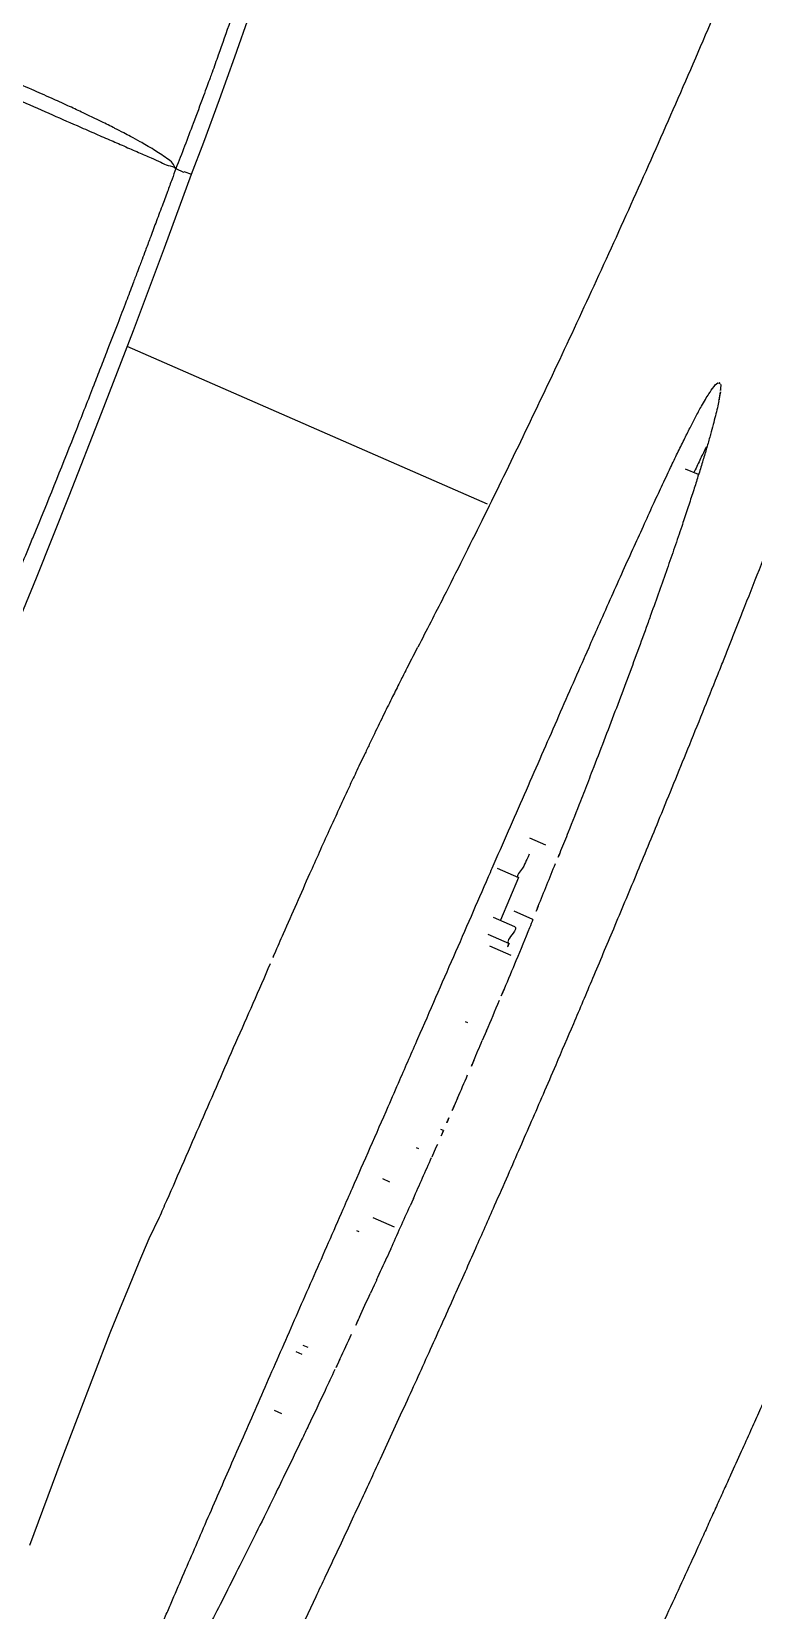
# Model space of a CAD drawing. Header units: millimetres. Extents: x 1145859089 to 1147511753, y -1047484727 to -1047247487.
# Drawn here: x 1146004935 to 1146004981.5, y -1047431048.4 to -1047430946.6 of the extents above; entities that cross this region are included whole.
import ezdxf
from ezdxf.xclip import XClip

# ---------------------------------------------------------------- set-up
doc = ezdxf.new("R2010")
doc.units = ezdxf.units.MM
doc.header["$LTSCALE"] = 100
doc.header["$MEASUREMENT"] = 0
doc.header["$XCLIPFRAME"] = 2
doc.layers.get('0').update_dxf_attribs({"linetype": 'CONTINUOUS'})
doc.layers.add('XREF', color=135, linetype='CONTINUOUS')
doc.layers.add('단지배치도$0$W240910', color=135, linetype='CONTINUOUS')

# ---------------------------------------------------------------- blocks, each defined once
blk = doc.blocks.new('단지배치도$0$zw$9902')
at = {"layer": '단지배치도$0$W240910', "linetype": 'ByBlock', "ltscale": 20}
for p, q in [((66807.23, -59578.93), (66808.19, -59576.16)), ((66806.25, -59581.68), (66807.23, -59578.93)), ((66805.23, -59584.43), (66806.25, -59581.68)), ((66799.49, -59583.53), (66799.48, -59583.52)), ((66804.44, -59586.49), (66805.23, -59584.43)), ((66802.69, -59591.24), (66804.44, -59586.49)), ((66803.42, -59586.12), (66803.43, -59586.13)), ((66803.43, -59586.12), (66803.44, -59586.11)), ((66803.44, -59586.12), (66803.43, -59586.12)), ((66803.43, -59586.12), (66803.43, -59586.12)), ((66803.43, -59586.13), (66803.43, -59586.12)), ((66803.43, -59586.12), (66803.43, -59586.13)), ((66803.43, -59586.13), (66803.93, -59586.36)), ((66803.44, -59586.11), (66803.44, -59586.12)), ((66803.44, -59586.11), (66803.44, -59586.11)), ((66803.44, -59586.11), (66803.44, -59586.11)), ((66803.44, -59586.11), (66803.44, -59586.11)), ((66803.44, -59586.12), (66803.44, -59586.12)), ((66803.93, -59586.36), (66803.95, -59586.31)), ((66803.95, -59586.31), (66804.44, -59586.49)), ((66800.69, -59596.58), (66802.69, -59591.24)), ((66798.64, -59601.91), (66800.69, -59596.58)), ((66823.53, -59607.78), (66800.29, -59597.61)), ((66823.53, -59607.78), (66800.29, -59597.61)), ((66838.45, -59601.07), (66838.45, -59601.07)), ((66796.56, -59607.23), (66798.64, -59601.91)), ((66837.9, -59603.32), (66837.88, -59603.36)), ((66837.9, -59603.32), (66837.89, -59603.32)), ((66837.13, -59605.87), (66836.3, -59605.51)), ((66794.44, -59612.53), (66796.56, -59607.23)), ((66794.43, -59609.41), (66794.19, -59609.98)), ((66792.28, -59617.82), (66794.44, -59612.53)), ((66829.82, -59617.58), (66830.07, -59617.01)), ((66827.28, -59629.76), (66826.26, -59629.31)), ((66828.24, -59630.14), (66828.19, -59630.28)), ((66824.15, -59631.26), (66825.52, -59631.86)), ((66825.52, -59631.86), (66824.36, -59634.61)), ((66823.9, -59634.41), (66825.27, -59635.01)), ((66826.45, -59634.56), (66825.25, -59634.03)), ((66823.55, -59635.51), (66824.92, -59636.11)), ((66823.65, -59636.27), (66825.02, -59636.87)), ((66822.09, -59641.15), (66822.24, -59641.21)), ((66823.46, -59641.74), (66823.19, -59642.37)), ((66821.44, -59646.44), (66821.38, -59646.59)), ((66821.6, -59646.08), (66821.44, -59646.44)), ((66820.69, -59648.18), (66820.51, -59648.1)), ((66818.92, -59649.28), (66819.07, -59649.34)), ((66820.2, -59649.28), (66819.93, -59649.9)), ((66820.29, -59649.07), (66820.2, -59649.28)), ((66816.75, -59651.28), (66817.21, -59651.48)), ((66818.75, -59652.56), (66818.54, -59653.03)), ((66802.36, -59653.79), (66801.69, -59655.16)), ((66817.53, -59654.4), (66816.16, -59653.8)), ((66815.07, -59654.63), (66815.23, -59654.7)), ((66801.69, -59655.16), (66801.05, -59656.68)), ((66817.29, -59655.8), (66817.17, -59656.08)), ((66801.05, -59656.68), (66800.42, -59658.21)), ((66817.17, -59656.08), (66817.05, -59656.34)), ((66816.38, -59657.81), (66816.22, -59658.15)), ((66800.42, -59658.21), (66799.79, -59659.73)), ((66816.22, -59658.15), (66815.98, -59658.67)), ((66799.79, -59659.73), (66799.17, -59661.25)), ((66815.27, -59660.22), (66815.19, -59660.39)), ((66799.17, -59661.25), (66796.01, -59669.51)), ((66811.16, -59662.42), (66811.56, -59662.6)), ((66811.62, -59662.02), (66811.95, -59662.16)), ((66809.76, -59666.21), (66810.24, -59666.42)), ((66796.01, -59669.51), (66794, -59674.95)), ((66809.72, -59671.88), (66809.49, -59672.34)), ((66809.49, -59672.34), (66809.38, -59672.57)), ((66807.26, -59676.83), (66807.25, -59676.84))]:
    blk.add_line(p, q, dxfattribs=at)
at = {"layer": '단지배치도$0$W240910'}
blk.add_arc((56404.25, -57219.78, 0), 12756.72, 322.50733, 9.110085, dxfattribs=at)
at = {"layer": '단지배치도$0$W240910', "linetype": 'ByBlock', "ltscale": 20}
for centre, radius, start, end in [((66838.42, -59600.1), 0.156, 70.179, 74.2799), ((66838.43, -59600.09), 0.146, 66.4803, 70.1698), ((66832.09, -59599.89), 6.47, 349.2236, 349.4677), ((66125.55, -59337.45), 722.05, 337.67549, 337.82515), ((66317.87, -59358.27), 564.01, 332.5214, 332.6937), ((66288.12, -59413.99), 581.76, 337.81007, 338.10249), ((66243.45, -59395.58), 630.09, 337.00271, 337.19772), ((66241.82, -59394.89), 631.85, 336.81316, 336.94087), ((66231.59, -59390.49), 642.99, 336.57765, 336.72222), ((66231.76, -59390.62), 642.78, 335.9507, 336.20991), ((67090.47, -59776.59), 313.19, 156.6994, 156.9148), ((66241.32, -59394.89), 632.31, 335.62957, 335.90495), ((66250.19, -59398.91), 622.57, 335.42673, 335.57597), ((66260.85, -59403.8), 610.84, 335.17907, 335.33879), ((66275.37, -59410.53), 594.84, 334.8943, 335.06524), ((66289.12, -59416.99), 579.65, 334.6766, 334.82367), ((66301.7, -59422.94), 565.74, 334.4223, 334.6769)]:
    blk.add_arc(centre, radius, start, end, dxfattribs=at)
for points, knots in [([(66853.24, -59537.65), (66852.44, -59539.86), (66850.84, -59544.23), (66848.4, -59550.73), (66845.93, -59557.12), (66843.43, -59563.41), (66840.91, -59569.58), (66838.38, -59575.64), (66835.83, -59581.57), (66833.27, -59587.35), (66830.72, -59592.98), (66828.19, -59598.43), (66825.68, -59603.7), (66823.19, -59608.8), (66820.98, -59613.21), (66819.59, -59615.92), (66819.03, -59617)], [0, 0, 0, 0, 7.037873, 13.980096, 20.830458, 27.591934, 34.262869, 40.835246, 47.294975, 53.623975, 59.80354, 65.818237, 71.659371, 77.32677, 82.827405, 86.473004, 86.473004, 86.473004, 86.473004]), ([(66807.68, -59574.41), (66807.19, -59575.88), (66806.56, -59577.72), (66805.86, -59579.67), (66805.62, -59580.33), (66805.43, -59580.84), (66805.07, -59581.82), (66804.41, -59583.6), (66803.81, -59585.16), (66803.43, -59586.13)], [0, 0, 0, 0, 4.659383, 5.833447, 6.209013, 6.764018, 7.459175, 9.356377, 12.468955, 12.468955, 12.468955, 12.468955]), ([(66784.69, -59577.95), (66785.44, -59578.25), (66786.89, -59578.92), (66789.07, -59579.86), (66791.19, -59580.79), (66793.24, -59581.69), (66795.19, -59582.54), (66796.81, -59583.25), (66798.11, -59583.82), (66799.12, -59584.26), (66799.77, -59584.53), (66800.08, -59584.67)], [0, 0, 0, 0, 2.408812, 4.806042, 7.115679, 9.359763, 11.508208, 13.498095, 14.676057, 15.768155, 16.787996, 16.787996, 16.787996, 16.787996]), ([(66799.49, -59583.53), (66799.2, -59583.38), (66798.73, -59583.15), (66798.02, -59582.8), (66797.3, -59582.46), (66796.41, -59582.04), (66795.34, -59581.56), (66794.08, -59581), (66792.62, -59580.37), (66790.99, -59579.66), (66789.17, -59579.01), (66787.98, -59578.29), (66787.29, -59578.19)], [0, 0, 0, 0, 0.971139, 1.590003, 2.378507, 3.352322, 4.525215, 5.906136, 7.495719, 9.282519, 11.239702, 13.323479, 13.323479, 13.323479, 13.323479]), ([(66803.42, -59586.11), (66803.34, -59586.01), (66803.24, -59585.72), (66802.83, -59585.46), (66802.43, -59585.18), (66801.99, -59584.9), (66801.56, -59584.64), (66801.06, -59584.36), (66800.57, -59584.09), (66800.03, -59583.8), (66799.68, -59583.62), (66799.49, -59583.53), (66799.48, -59583.52)], [0, 0, 0, 0, 0.395987, 0.860955, 1.405966, 1.878154, 2.432419, 2.903301, 3.597148, 4.10581, 4.742257, 4.76664, 4.76664, 4.76664, 4.76664]), ([(66800.08, -59584.67), (66800.39, -59584.82), (66800.98, -59585.06), (66801.77, -59585.42), (66802.42, -59585.68), (66802.91, -59585.97), (66803.32, -59585.98), (66803.42, -59586.12)], [0, 0, 0, 0, 1.040563, 1.923322, 2.607708, 3.12241, 3.641986, 3.641986, 3.641986, 3.641986]), ([(66803.43, -59586.13), (66803.35, -59586.36), (66803.17, -59586.85), (66802.87, -59587.66), (66802.52, -59588.6), (66802.14, -59589.61), (66801.79, -59590.56), (66801.49, -59591.35), (66801.28, -59591.92), (66801.1, -59592.39), (66800.9, -59592.91), (66800.61, -59593.69), (66800.19, -59594.79), (66799.64, -59596.22), (66799.16, -59597.46), (66798.79, -59598.42), (66798.57, -59598.98), (66798.35, -59599.54), (66797.84, -59600.87), (66796.54, -59604.16), (66795.3, -59607.26), (66794.43, -59609.41)], [0, 0, 0, 0, 0.723435, 1.583806, 2.5811, 3.744154, 4.804262, 5.64301, 6.260442, 6.629825, 7.161854, 7.924766, 9.133818, 10.669392, 12.530651, 13.135079, 13.739285, 14.343254, 14.946971, 18.016046, 24.958877, 24.958877, 24.958877, 24.958877]), ([(66798.99, -59705.72), (66799.86, -59704.01), (66801.62, -59700.53), (66804.27, -59695.21), (66806.98, -59689.7), (66809.72, -59684.02), (66811.76, -59679.74), (66813.13, -59676.84), (66813.83, -59675.36), (66814.55, -59673.81), (66815.26, -59672.29), (66815.95, -59670.81), (66816.98, -59668.58), (66818.32, -59665.66), (66819.92, -59662.14), (66821.39, -59658.87), (66822.73, -59655.86), (66823.87, -59653.28), (66824.83, -59651.1), (66825.62, -59649.29), (66826.38, -59647.55), (66827.15, -59645.78), (66828.05, -59643.68), (66829.12, -59641.19), (66830.36, -59638.26), (66831.7, -59635.07), (66833.15, -59631.61), (66834.74, -59627.75), (66836.49, -59623.46), (66837.85, -59620.08), (66838.73, -59617.89), (66839.09, -59616.98), (66839.44, -59616.1), (66839.78, -59615.23), (66840.72, -59612.84), (66842.24, -59608.97), (66844.28, -59603.67), (66846.23, -59598.51), (66848.09, -59593.53), (66849.29, -59590.26), (66849.87, -59588.66)], [0, 0, 0, 0, 5.754772, 11.701837, 17.842698, 24.178414, 30.614069, 32.056733, 33.806246, 35.517577, 37.190653, 38.825407, 40.421773, 44.579899, 48.450932, 52.033955, 55.328249, 58.333272, 60.491174, 62.470126, 64.282682, 66.177217, 68.248546, 71.140295, 74.317893, 77.780853, 81.528517, 85.560038, 90.32131, 95.423109, 96.473352, 97.420829, 98.363515, 99.30141, 100.234513, 106.0602, 111.773038, 117.287196, 122.603733, 127.723968, 127.723968, 127.723968, 127.723968]), ([(66830.07, -59617.01), (66830.27, -59616.56), (66830.72, -59615.54), (66831.43, -59613.95), (66832.17, -59612.29), (66832.88, -59610.71), (66833.56, -59609.23), (66834.17, -59607.88), (66834.76, -59606.62), (66835.28, -59605.51), (66835.76, -59604.5), (66836.18, -59603.65), (66836.57, -59602.87), (66836.94, -59602.15), (66837.27, -59601.54), (66837.56, -59601.04), (66837.83, -59600.6), (66838.06, -59600.27), (66838.34, -59599.91), (66838.46, -59599.96)], [0, 0, 0, 0, 1.458105, 3.372284, 5.194958, 6.924022, 8.557422, 10.09312, 11.360574, 12.727033, 13.770035, 14.723213, 15.586963, 16.361364, 17.162407, 17.666368, 18.093077, 18.685588, 19.073235, 19.073235, 19.073235, 19.073235]), ([(66838.54, -59600.52), (66838.51, -59600.69), (66838.49, -59600.88), (66838.45, -59601.06), (66838.45, -59601.07)], [0, 0, 0, 0, 0.5351351, 0.5624012, 0.5624012, 0.5624012, 0.5624012]), ([(66838.57, -59600.06), (66838.6, -59600.18), (66838.56, -59600.34), (66838.54, -59600.49), (66838.54, -59600.52)], [0, 0, 0, 0, 0.3749629, 0.4613598, 0.4613598, 0.4613598, 0.4613598]), ([(66838.45, -59601.1), (66838.42, -59601.25), (66838.34, -59601.58), (66838.22, -59602.09), (66838.07, -59602.66), (66837.96, -59603.08), (66837.9, -59603.3), (66837.9, -59603.32)], [0, 0, 0, 0, 0.465844, 0.997236, 1.590527, 2.243392, 2.285578, 2.285578, 2.285578, 2.285578]), ([(66837.88, -59603.36), (66837.81, -59603.62), (66837.66, -59604.15), (66837.41, -59604.96), (66837.24, -59605.55), (66837.14, -59605.86), (66837.13, -59605.87)], [0, 0, 0, 0, 0.797684, 1.652921, 2.563762, 2.624586, 2.624586, 2.624586, 2.624586]), ([(66837.64, -59604.07), (66837.51, -59604.33), (66837.25, -59604.85), (66836.99, -59605.41), (66836.84, -59605.71), (66836.83, -59605.74)], [0, 0, 0, 0, 0.848968, 1.755629, 1.853814, 1.853814, 1.853814, 1.853814]), ([(66837.13, -59605.87), (66837.04, -59606.16), (66836.85, -59606.77), (66836.54, -59607.72), (66836.27, -59608.54), (66835.95, -59609.5), (66835.58, -59610.58), (66835.1, -59611.97), (66834.59, -59613.42), (66834.14, -59614.67), (66833.65, -59616.04), (66833.11, -59617.51), (66832.44, -59619.32), (66831.74, -59621.17), (66831.02, -59623.06), (66830.45, -59624.54), (66830.11, -59625.4), (66830.03, -59625.62)], [0, 0, 0, 0, 0.903721, 1.920127, 2.986706, 3.508223, 4.930744, 6.411178, 7.94596, 9.53233, 10.407681, 12.291183, 14.222345, 16.200056, 18.222893, 20.289128, 20.98723, 20.98723, 20.98723, 20.98723]), ([(66798.16, -59690.72), (66798.26, -59690.46), (66798.46, -59689.93), (66798.77, -59689.12), (66799.1, -59688.28), (66799.45, -59687.39), (66799.84, -59686.45), (66800.16, -59685.65), (66800.55, -59684.73), (66800.99, -59683.68), (66801.56, -59682.32), (66802.16, -59680.91), (66802.68, -59679.69), (66803.25, -59678.36), (66803.87, -59676.92), (66804.64, -59675.15), (66805.42, -59673.34), (66806.23, -59671.49), (66807.05, -59669.6), (66807.9, -59667.67), (66808.76, -59665.71), (66809.63, -59663.71), (66810.53, -59661.68), (66811.43, -59659.61), (66812.35, -59657.52), (66813.28, -59655.39), (66814.1, -59653.52), (66815, -59651.47), (66815.97, -59649.27), (66816.99, -59646.93), (66818.01, -59644.59), (66819.04, -59642.24), (66820.2, -59639.58), (66821.34, -59636.96), (66822.48, -59634.36), (66823.3, -59632.47), (66824.1, -59630.63), (66824.87, -59628.87), (66825.9, -59626.52), (66826.9, -59624.23), (66827.88, -59622), (66828.82, -59619.84), (66829.47, -59618.38), (66829.8, -59617.63), (66829.82, -59617.58)], [0, 0, 0, 0, 0.847449, 1.696674, 2.601817, 3.560954, 4.572228, 5.633934, 6.15469, 7.571551, 9.046726, 10.576632, 12.158494, 13.041259, 14.920513, 16.84786, 18.822154, 20.84194, 22.905464, 25.010782, 27.155922, 29.339035, 31.5585, 33.812957, 36.101283, 38.422522, 40.775806, 42.241689, 45.117362, 48.00976, 49.880613, 52.802809, 55.698852, 58.564844, 61.396687, 64.190069, 64.771038, 67.397147, 69.963122, 72.464868, 74.898213, 77.258919, 79.542677, 79.703415, 79.703415, 79.703415, 79.703415]), ([(66818.25, -59618.51), (66818.12, -59618.76), (66817.84, -59619.32), (66817.37, -59620.25), (66816.83, -59621.35), (66816.33, -59622.38), (66815.91, -59623.26), (66815.6, -59623.91), (66815.31, -59624.51), (66815.05, -59625.07), (66814.77, -59625.65), (66814.5, -59626.24), (66814.25, -59626.78), (66814.02, -59627.27), (66813.8, -59627.76), (66813.55, -59628.3), (66812.96, -59629.59), (66812.18, -59631.33), (66811.2, -59633.55), (66810.44, -59635.27), (66809.97, -59636.35), (66809.79, -59636.78)], [0, 0, 0, 0, 0.848457, 1.877877, 3.103375, 4.540047, 5.312316, 6.034611, 6.703203, 7.314925, 7.867112, 8.649281, 9.25215, 9.670258, 10.264525, 10.863231, 11.466068, 14.503153, 16.606058, 18.722893, 20.136031, 20.136031, 20.136031, 20.136031]), ([(66830.03, -59625.62), (66829.86, -59626.06), (66829.43, -59627.16), (66828.83, -59628.67), (66828.41, -59629.74), (66828.24, -59630.14)], [0, 0, 0, 0, 1.409615, 3.55686, 4.860797, 4.860797, 4.860797, 4.860797]), ([(66826.21, -59630.36), (66826.2, -59630.39), (66826.15, -59630.53), (66825.96, -59630.82), (66825.88, -59631.25), (66825.32, -59631.76), (66825.52, -59631.86)], [0, 0, 0, 0, 0.096927, 0.459604, 0.996253, 1.651925, 1.651925, 1.651925, 1.651925]), ([(66826.45, -59634.56), (66826.38, -59634.74), (66826.02, -59635.63), (66825.4, -59637.13), (66824.85, -59638.44), (66824.59, -59639.06)], [0, 0, 0, 0, 0.588564, 2.878071, 4.864623, 4.864623, 4.864623, 4.864623]), ([(66825.27, -59635.01), (66825.41, -59635.07), (66825.14, -59635.57), (66824.7, -59636.01), (66824.92, -59636.11)], [0, 0, 0, 0, 0.452875, 1.163318, 1.163318, 1.163318, 1.163318]), ([(66809.51, -59637.43), (66808.77, -59639.13), (66807.27, -59642.53), (66805.05, -59647.62), (66803.57, -59651.02), (66802.83, -59652.71)], [0, 0, 0, 0, 5.566656, 11.142859, 16.676256, 16.676256, 16.676256, 16.676256]), ([(66824.59, -59639.06), (66824.55, -59639.16), (66824.45, -59639.4), (66824.35, -59639.63), (66824.29, -59639.77)], [0, 0, 0, 0, 0.3357045, 0.77387, 0.77387, 0.77387, 0.77387]), ([(66845.56, -59656.03), (66844.83, -59657.78), (66843.96, -59659.71), (66843.02, -59661.84), (66842.76, -59662.43), (66842.51, -59663.01), (66842.22, -59663.66), (66841.89, -59664.4), (66841.47, -59665.34), (66841, -59666.4), (66840.46, -59667.61), (66839.86, -59668.95), (66839.29, -59670.2), (66838.85, -59671.18), (66838.56, -59671.81), (66838.34, -59672.3), (66838.12, -59672.79), (66837.89, -59673.28), (66837.67, -59673.78), (66836.9, -59675.48), (66835.55, -59678.42), (66834.11, -59681.52), (66833.15, -59683.59), (66832.68, -59684.58), (66832.21, -59685.59), (66831.67, -59686.75), (66831.07, -59688.01), (66830.44, -59689.35), (66829.62, -59691.08), (66828.64, -59693.14), (66827.54, -59695.43), (66826.59, -59697.4), (66825.85, -59698.92), (66825.3, -59700.05), (66824.91, -59700.86), (66824.54, -59701.62), (66824.11, -59702.49), (66823.57, -59703.59), (66822.94, -59704.86), (66822.24, -59706.29), (66821.49, -59707.79), (66820.75, -59709.28), (66819.91, -59710.95), (66819.04, -59712.7), (66818.11, -59714.53), (66817.53, -59715.68), (66817.26, -59716.21)], [0, 0, 0, 0, 5.705615, 6.344775, 6.983953, 7.623147, 8.262356, 9.113533, 10.0558, 11.340705, 12.590566, 14.051792, 15.724267, 16.725511, 17.260787, 17.797878, 18.338146, 18.881592, 19.428213, 19.978007, 24.464145, 29.149909, 30.229139, 31.318359, 32.417556, 33.586447, 35.134392, 36.612216, 38.019979, 40.90396, 43.441354, 45.632794, 47.478854, 48.517933, 49.40386, 50.150831, 51.072437, 52.297142, 53.824649, 55.341491, 57.071477, 58.845043, 60.34303, 62.669323, 64.724559, 66.50918, 66.50918, 66.50918, 66.50918]), ([(66814.01, -59662.92), (66813.93, -59663.09), (66813.83, -59663.31), (66813.73, -59663.53), (66813.71, -59663.57)], [0, 0, 0, 0, 0.5798651, 0.7238876, 0.7238876, 0.7238876, 0.7238876]), ([(66857.28, -59664.52), (66855.47, -59668.66), (66851.43, -59677.88), (66845.14, -59692.16), (66838.44, -59707.31), (66833.97, -59717.37), (66831.74, -59722.37)], [0, 0, 0, 0, 13.559927, 30.196917, 46.820771, 63.243119, 63.243119, 63.243119, 63.243119]), ([(66811.99, -59667.19), (66811.84, -59667.5), (66811.33, -59668.57), (66810.57, -59670.13), (66809.96, -59671.38), (66809.72, -59671.88)], [0, 0, 0, 0, 1.047958, 3.551246, 5.208172, 5.208172, 5.208172, 5.208172]), ([(66809.38, -59672.57), (66809.03, -59673.28), (66808.34, -59674.67), (66807.63, -59676.09), (66807.26, -59676.81), (66807.25, -59676.84)], [0, 0, 0, 0, 2.363222, 4.650026, 4.771834, 4.771834, 4.771834, 4.771834]), ([(66807.25, -59676.84), (66806.93, -59677.48), (66806.32, -59678.68), (66805.42, -59680.42), (66804.57, -59682.04), (66803.76, -59683.57), (66802.99, -59685.01), (66802.28, -59686.32), (66801.6, -59687.54), (66801.12, -59688.39), (66800.84, -59688.87), (66800.79, -59688.96)], [0, 0, 0, 0, 2.127156, 4.045177, 5.872128, 7.605906, 9.24446, 10.785751, 12.058482, 13.43101, 13.728003, 13.728003, 13.728003, 13.728003])]:
    blk.add_open_spline(points, degree=3, knots=knots, dxfattribs=at)
for points in [[(66838.48, -59599.96), (66838.52, -59599.98), (66838.55, -59600.02), (66838.57, -59600.06)], [(66828.19, -59630.28), (66828.1, -59630.51), (66828.01, -59630.73), (66827.92, -59630.96)], [(66826.8, -59633.71), (66826.69, -59633.99), (66826.57, -59634.28), (66826.45, -59634.56)], [(66824.92, -59636.11), (66824.83, -59636.31), (66824.74, -59636.51), (66824.66, -59636.71)], [(66809.79, -59636.78), (66809.7, -59636.99), (66809.6, -59637.21), (66809.51, -59637.43)], [(66822.64, -59643.67), (66822.51, -59643.98), (66822.37, -59644.29), (66822.24, -59644.6)], [(66821.38, -59646.59), (66821.27, -59646.85), (66821.15, -59647.1), (66821.04, -59647.36)], [(66821.04, -59647.36), (66820.92, -59647.63), (66820.81, -59647.91), (66820.69, -59648.18)], [(66820.69, -59648.18), (66820.56, -59648.48), (66820.43, -59648.77), (66820.29, -59649.07)], [(66815.19, -59660.39), (66815.05, -59660.69), (66814.91, -59661), (66814.77, -59661.31)]]:
    blk.add_open_spline(points, degree=3, dxfattribs=at)
blk = doc.blocks.new('단지배치도')
blk.add_blockref('단지배치도$0$zw$9902', (141034.19, 142437.16))

msp = doc.modelspace()

# ---------------------------------------------------------------- block references
at = {"layer": 'XREF'}
ref = msp.add_blockref('단지배치도', (1145797106.633357, -1047513806.462535), dxfattribs=at)
XClip(ref).set_block_clipping_path([(72982.4064819524, 34919.7593965298), (360382.4067475507, 255319.7593436697)])

doc.saveas('drawing.dxf')
